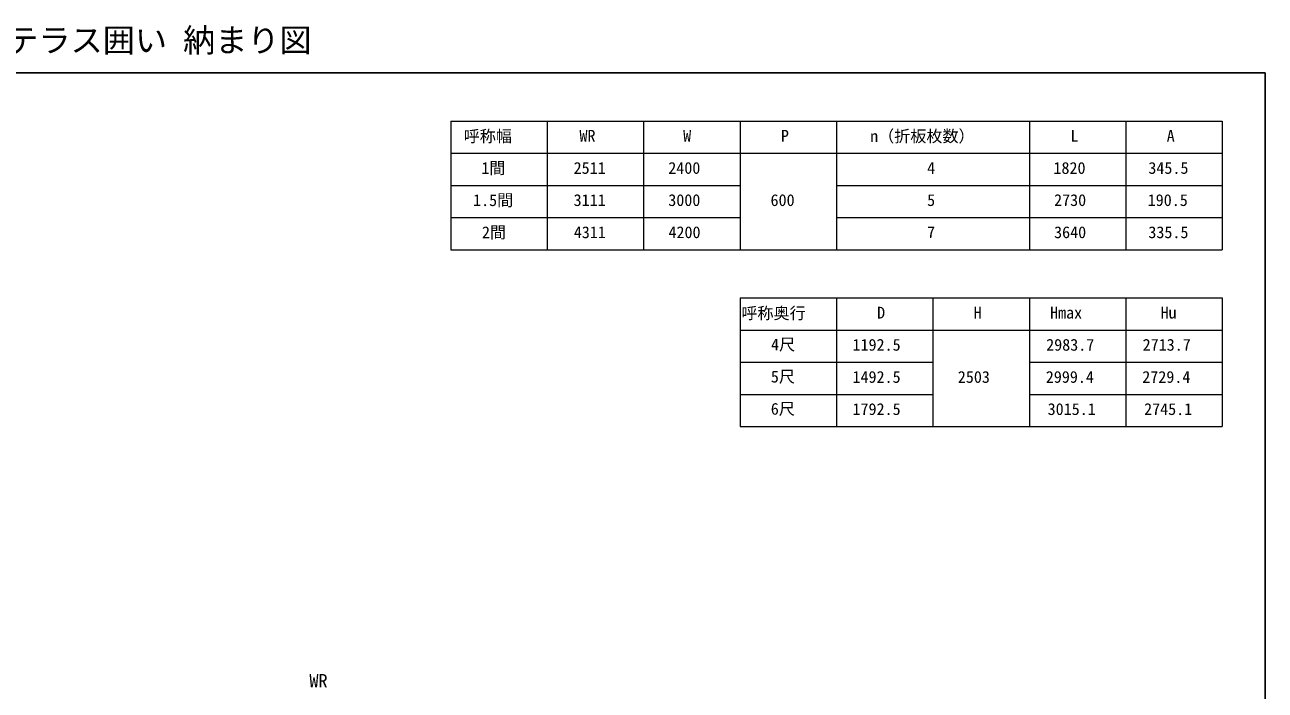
# Model space of a CAD drawing. Units: millimetres, scale not verified. Extents: x -8750 to 8750, y -13002 to 12947.
# Drawn here: x -2824 to 8750, y 6738 to 12947 of the extents above; entities that cross this region are included whole.
import ezdxf
from ezdxf.enums import TextEntityAlignment as Align

# ---------------------------------------------------------------- set-up
doc = ezdxf.new("R2010")
doc.units = ezdxf.units.MM
doc.header["$LTSCALE"] = 70
doc.layers.add('0-1_TABLE1', color=7, linetype='Continuous', lineweight=18)
for name, color, linetype in [('0-2_USER1', 3, 'Continuous'), ('0-5_YKK_D', 6, 'Continuous'), ('0-6_YKK_ZWAK', 7, 'Continuous')]:
    doc.layers.add(name, color=color, linetype=linetype)
doc.styles.add('ＭＳ ゴシック', font='')
doc.styles.get('ＭＳ ゴシック').set_extended_font_data('MS Gothic')

msp = doc.modelspace()

# ---------------------------------------------------------------- linework, layer by layer
at = {"layer": '0-1_TABLE1'}
for p, q in [((1150, 12048), (8350, 12048)), ((1150, 12048), (1150, 10848)), ((2050, 12048), (2050, 10848)), ((2950, 12048), (2950, 10848)), ((3850, 12048), (3850, 10848)), ((4750, 12048), (4750, 10848)), ((6550, 12048), (6550, 10848)), ((7450, 12048), (7450, 10848)), ((8350, 12048), (8350, 10848)), ((1150, 11748), (8350, 11748)), ((1150, 11448), (3850, 11448)), ((4750, 11448), (8350, 11448)), ((1150, 11148), (3850, 11148)), ((4750, 11148), (8350, 11148)), ((1150, 10848), (8350, 10848)), ((3850, 10398), (8350, 10398)), ((3850, 10398), (3850, 9198)), ((4750, 10398), (4750, 9198)), ((5650, 10398), (5650, 9198)), ((6550, 10398), (6550, 9198)), ((7450, 10398), (7450, 9198)), ((8350, 10398), (8350, 9198)), ((3850, 10098), (8350, 10098)), ((3850, 9798), (5650, 9798)), ((6550, 9798), (8350, 9798)), ((3850, 9498), (5650, 9498)), ((6550, 9498), (8350, 9498)), ((3850, 9198), (8350, 9198))]:
    msp.add_line(p, q, dxfattribs=at)
at = {"layer": '0-6_YKK_ZWAK'}
msp.add_line((-8750, 12498), (8750, 12498), dxfattribs=at)
msp.add_lwpolyline([(-8750, -13002), (8750, -13002), (8750, 12498)], dxfattribs=at)

# ---------------------------------------------------------------- texts
at = {"layer": '0-1_TABLE1', "style": 'ＭＳ ゴシック'}
for s, p in [('呼称幅', (1271.02, 11819.59)), ('WR', (2351.28, 11823)), ('W', (3319.03, 11823)), ('P', (4230.97, 11823)), ('n（折板枚数）', (5063.64, 11820.02)), ('L', (6933.95, 11823)), ('A', (7830.97, 11823)), ('1間', (1435.51, 11522.57)), ('2511', (2296.73, 11523)), ('2400', (3180.11, 11523)), ('4', (5595.03, 11523)), ('1820', (6774.15, 11523)), ('345.5', (7659.66, 11523)), ('1.5間', (1358.81, 11222.57)), ('3111', (2296.73, 11223)), ('3000', (3180.11, 11223)), ('600', (4134.23, 11223)), ('5', (5595.45, 11223)), ('2730', (6780.11, 11223)), ('190.5', (7653.69, 11223)), ('2間', (1441.48, 10922.57)), ('4311', (2298.44, 10923)), ('4200', (3181.82, 10923)), ('7', (5595.03, 10923)), ('3640', (6780.11, 10923)), ('335.5', (7659.66, 10923)), ('呼称奥行', (3861.93, 10168.31)), ('D', (5128.84, 10173)), ('H', (6030.11, 10173)), ('Hmax', (6742.61, 10173)), ('Hu', (7774.29, 10173)), ('4尺', (4138.92, 9875.98)), ('1192.5', (4899.15, 9873)), ('2983.7', (6706.39, 9873)), ('2713.7', (7606.39, 9873)), ('5尺', (4137.22, 9575.98)), ('1492.5', (4899.15, 9573)), ('2503', (5881.82, 9573)), ('2999.4', (6702.98, 9573)), ('2729.4', (7602.98, 9573)), ('6尺', (4136.79, 9275.98)), ('1792.5', (4899.15, 9273)), ('3015.1', (6720.03, 9273)), ('2745.1', (7620.03, 9273))]:
    msp.add_text(s, height=110, dxfattribs=at).set_placement(p, align=Align.BOTTOM_LEFT)
at = {"layer": '0-2_USER1', "style": 'ＭＳ ゴシック'}
msp.add_text('スチール折板屋根ふき材／ジーテラスneo テラス囲い 納まり図', height=219.9, dxfattribs=at).set_placement((-8694.05, 12626.91), align=Align.BOTTOM_LEFT)
at = {"layer": '0-5_YKK_D', "style": 'ＭＳ ゴシック'}
msp.add_text('WR', height=124.6, dxfattribs=at).set_placement((-168.55, 6727), align=Align.BOTTOM_LEFT)

doc.saveas('drawing.dxf')
